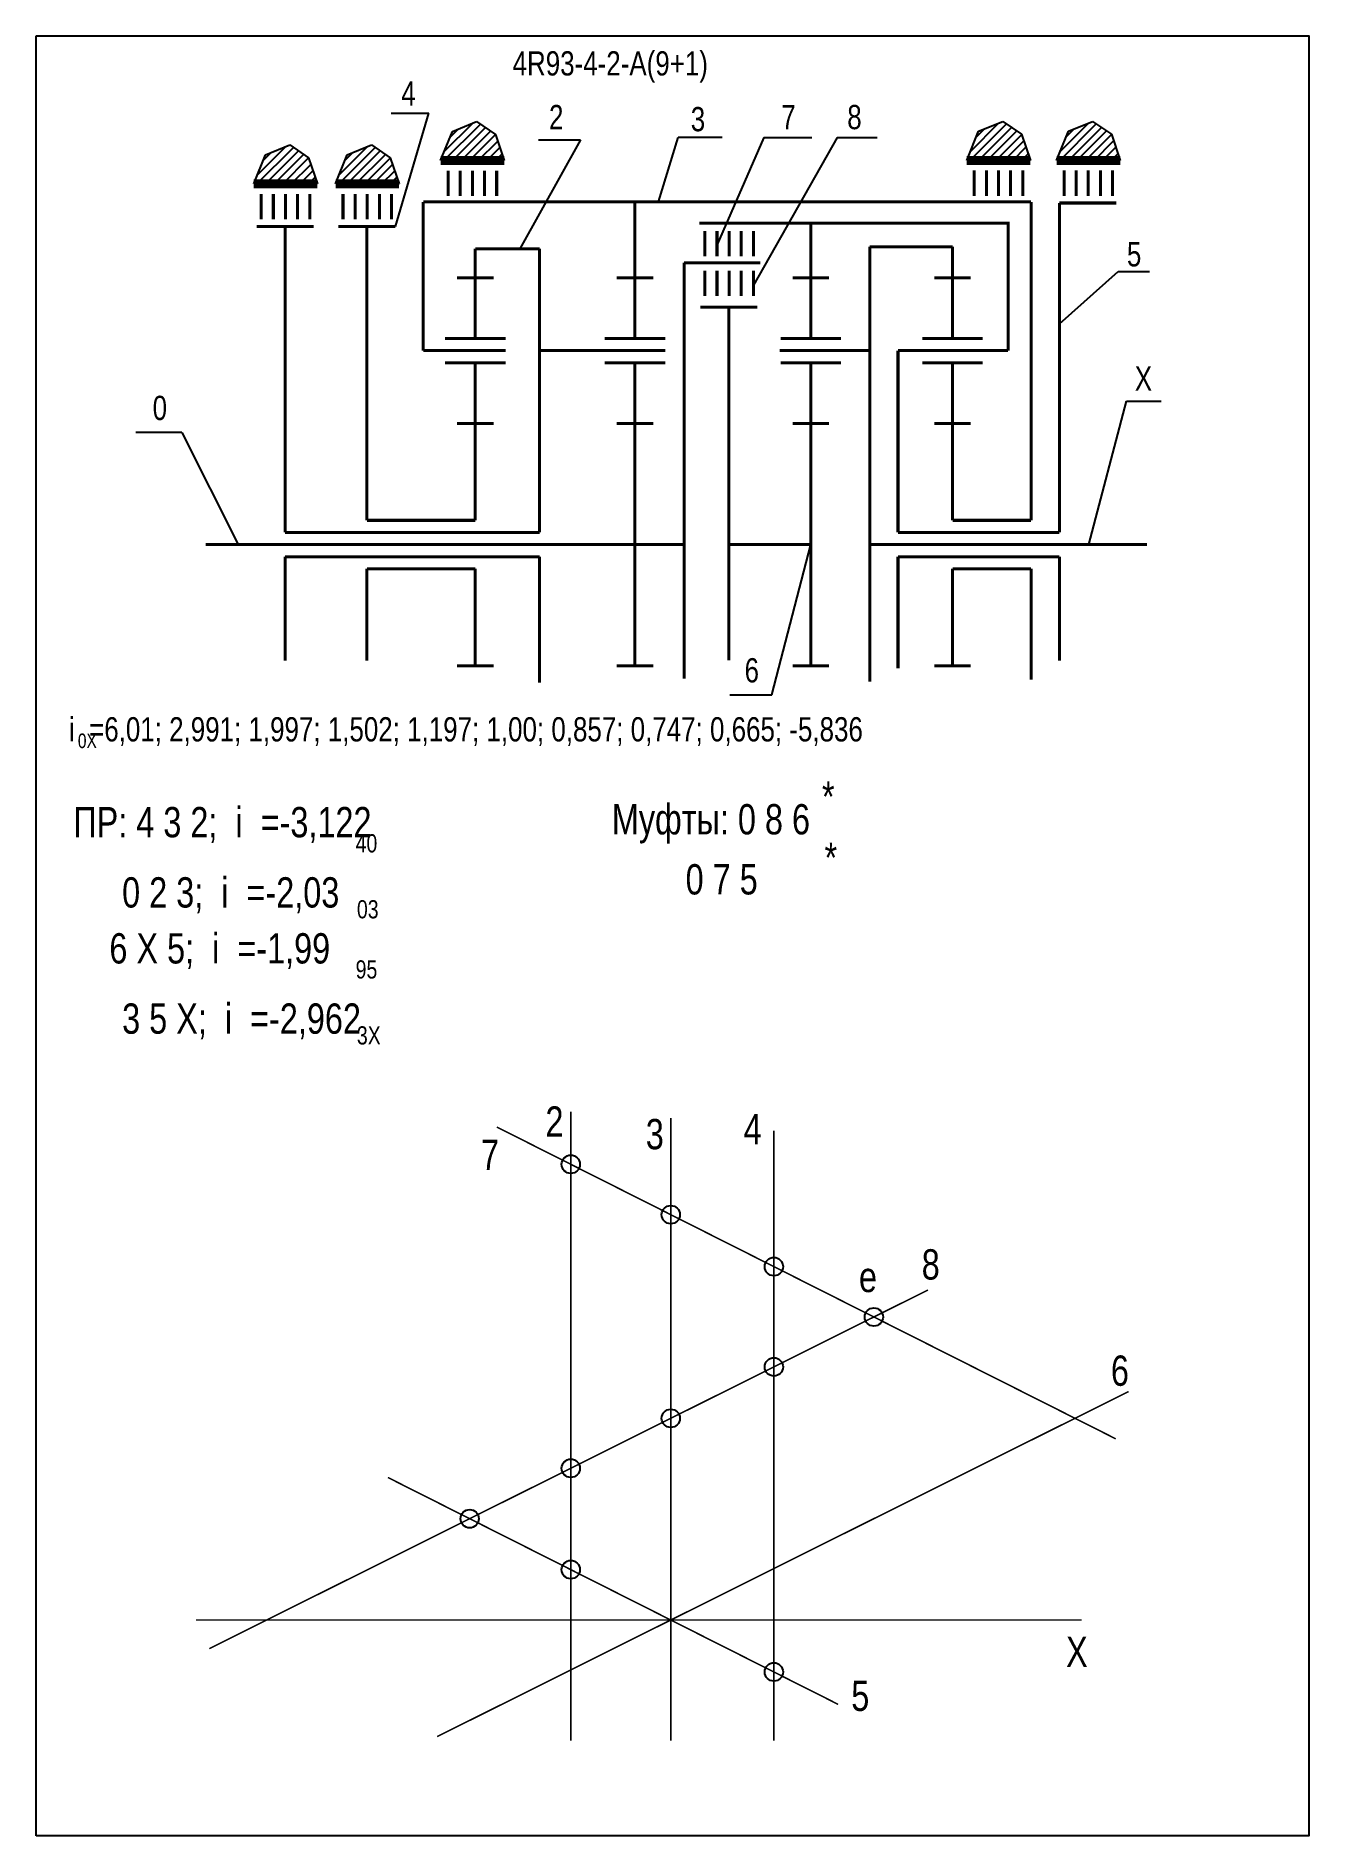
# Model space of a CAD drawing. Extents: x -352 to -142, y 153 to 450.
import ezdxf

# ---------------------------------------------------------------- set-up
doc = ezdxf.new("R2010")
doc.units = 0
doc.header["$LTSCALE"] = 15
doc.layers.get('DEFPOINTS').update_dxf_attribs({"linetype": 'CONTINUOUS'})
doc.layers.add('DIM', color=92, linetype='CONTINUOUS')
doc.layers.add('MAIN', color=5, linetype='CONTINUOUS')
doc.styles.add('AMK', font='amk.shx', dxfattribs={"width": 0.8})

msp = doc.modelspace()

# ---------------------------------------------------------------- hatches: boundary and pattern name
at = {"layer": 'DIM'}
h = msp.add_hatch(dxfattribs=at)
h.set_pattern_fill('_USER', color=0, angle=45, style=0, pattern_type=0)
h.set_pattern_definition([(45, (-33.4371, 3.6142), (-0.7071068, 0.7071068), [])])
h.paths.add_polyline_path([(-283.73, 434.13), (-285.68, 429.31), (-275.18, 429.31), (-276.63, 433.63), (-279.74, 435.75)])
h = msp.add_hatch(dxfattribs=at)
h.set_pattern_fill('_USER', color=0, angle=45, style=0, pattern_type=0)
h.set_pattern_definition([(45, (53.3526, 3.6306), (-0.7071068, 0.7071068), [])])
h.paths.add_polyline_path([(-196.94, 434.15), (-198.89, 429.33), (-188.39, 429.33), (-189.84, 433.65), (-192.96, 435.77)])
h = msp.add_hatch(dxfattribs=at)
h.set_pattern_fill('_USER', color=0, angle=45, style=0, pattern_type=0)
h.set_pattern_definition([(45, (68.1633, 3.6306), (-0.7071068, 0.7071068), [])])
h.paths.add_polyline_path([(-182.13, 434.15), (-184.08, 429.33), (-173.58, 429.33), (-175.03, 433.65), (-178.14, 435.77)])
h = msp.add_hatch(dxfattribs=at)
h.set_pattern_fill('_USER', color=0, angle=45, style=0, pattern_type=0)
h.set_pattern_definition([(45, (-64.2739, -0.2431), (-0.7071068, 0.7071068), [])])
h.paths.add_polyline_path([(-314.57, 430.28), (-316.51, 425.46), (-306.02, 425.46), (-307.47, 429.78), (-310.58, 431.89)])
h = msp.add_hatch(dxfattribs=at)
h.set_pattern_fill('_USER', color=0, angle=45, style=0, pattern_type=0)
h.set_pattern_definition([(45, (-50.7848, -0.2431), (-0.7071068, 0.7071068), [])])
h.paths.add_polyline_path([(-301.08, 430.28), (-303.02, 425.46), (-292.53, 425.46), (-293.98, 429.78), (-297.09, 431.89)])

# ---------------------------------------------------------------- linework, layer by layer
at = {"layer": 'DEFPOINTS', "const_width": 0.25}
for points in [[(-264.21, 168.62), (-264.21, 272.4)], [(-247.71, 168.62), (-247.71, 271.34)], [(-174.31, 218.4), (-276.42, 269.85)], [(-230.71, 168.62), (-230.71, 269.22)], [(-323.84, 183.78), (-205.29, 242.96)], [(-286.26, 169.26), (-172.18, 226.21)], [(-220.11, 174.59), (-294.38, 212.02)], [(-326.03, 188.5), (-179.92, 188.5)]]:
    msp.add_lwpolyline(points, dxfattribs=at)
at = {"layer": 'DEFPOINTS'}
for centre in [(-264.21, 263.7), (-247.71, 255.39), (-230.71, 246.82), (-214.21, 238.5), (-230.71, 230.27), (-247.71, 221.78), (-264.21, 213.54), (-280.89, 205.22), (-264.21, 196.82), (-230.71, 179.94)]:
    msp.add_circle(centre, 1.51, dxfattribs=at)
at = {"layer": 'DIM', "color": 0}
for p, q in [((-293.85, 437.15), (-287.63, 437.15)), ((-293.15, 418.44), (-287.63, 437.15)), ((-285.68, 429.31), (-283.73, 434.13)), ((-283.73, 434.13), (-279.74, 435.75)), ((-279.74, 435.75), (-276.63, 433.63)), ((-276.63, 433.63), (-275.18, 429.31)), ((-198.89, 429.33), (-196.94, 434.15)), ((-196.94, 434.15), (-192.96, 435.77)), ((-192.96, 435.77), (-189.84, 433.65)), ((-189.84, 433.65), (-188.39, 429.33)), ((-184.08, 429.33), (-182.13, 434.15)), ((-182.13, 434.15), (-178.14, 435.77)), ((-178.14, 435.77), (-175.03, 433.65)), ((-175.03, 433.65), (-173.58, 429.33)), ((-314.57, 430.28), (-310.58, 431.89)), ((-310.58, 431.89), (-307.47, 429.78)), ((-301.08, 430.28), (-297.09, 431.89)), ((-297.09, 431.89), (-293.98, 429.78)), ((-262.62, 432.76), (-272.6, 414.77)), ((-269.53, 432.76), (-262.62, 432.76)), ((-249.75, 422.5), (-246.49, 433.11)), ((-239.23, 433.11), (-246.49, 433.11)), ((-232.38, 433.11), (-240.09, 415.44)), ((-220.25, 433.11), (-234.09, 408.74)), ((-232.38, 433.11), (-224.43, 433.11)), ((-220.25, 433.11), (-213.68, 433.11)), ((-316.51, 425.46), (-314.57, 430.28)), ((-307.47, 429.78), (-306.02, 425.46)), ((-303.02, 425.46), (-301.08, 430.28)), ((-293.98, 429.78), (-292.53, 425.46)), ((-183.61, 402.38), (-173.93, 411.01)), ((-173.93, 411.01), (-168.75, 411.01)), ((-178.77, 365.95), (-172.55, 389.61)), ((-172.55, 389.61), (-166.82, 389.61)), ((-328.37, 384.43), (-335.97, 384.43)), ((-328.37, 384.43), (-319.1, 365.95)), ((-231.05, 341.14), (-224.61, 365.95)), ((-237.96, 341.14), (-231.05, 341.14))]:
    msp.add_line(p, q, dxfattribs=at)
at = {"layer": 'DIM', "color": 0, "const_width": 0.5}
for points in [[(-288.54, 422.5), (-188.27, 422.5)], [(-288.54, 397.95), (-288.54, 422.5)], [(-188.27, 422.5), (-188.27, 369.95)], [(-183.61, 374.89), (-183.61, 422.31)], [(-224.61, 418.96), (-243, 418.96)], [(-224.61, 418.96), (-192.08, 418.96), (-192.08, 397.95)], [(-311.34, 367.95), (-311.34, 418.44)], [(-297.85, 369.95), (-297.85, 418.44)], [(-279.96, 414.77), (-269.35, 414.77)], [(-269.35, 414.77), (-269.35, 367.95)], [(-214.9, 415.08), (-201.24, 415.08)], [(-214.9, 397.95), (-214.9, 415.08)], [(-245.52, 412.44), (-245.52, 343.82)], [(-245.52, 412.44), (-232.93, 412.44)], [(-238.15, 365.95), (-238.15, 405.11)], [(-219.61, 397.95), (-214.9, 397.95), (-214.9, 397.95), (-214.9, 343.32)], [(-210.23, 397.95), (-210.23, 367.95)], [(-183.61, 367.95), (-183.61, 374.89)], [(-201.24, 369.95), (-188.27, 369.95)], [(-324.42, 365.95), (-245.52, 365.95)], [(-311.34, 367.95), (-269.35, 367.95)], [(-238.15, 365.95), (-224.61, 365.95)], [(-238.15, 346.84), (-238.15, 365.95)], [(-214.9, 365.95), (-169.15, 365.95)], [(-214.9, 365.95), (-210.29, 365.95)], [(-210.23, 367.95), (-183.61, 367.95)], [(-311.34, 363.95), (-269.35, 363.95)], [(-311.34, 346.82), (-311.34, 363.95)], [(-269.35, 363.95), (-269.35, 343.15)], [(-210.23, 363.95), (-183.61, 363.95)], [(-210.23, 363.95), (-210.23, 345.54)], [(-183.61, 346.82), (-183.61, 363.95)], [(-297.85, 346.82), (-297.85, 361.95)], [(-201.24, 361.95), (-188.27, 361.95)], [(-188.27, 361.95), (-188.27, 343.64)]]:
    msp.add_lwpolyline(points, dxfattribs=at)
at = {"layer": 'DIM', "color": 0}
for points in [[(-297.85, 369.95, 0.5, 0.5, 0), (-279.96, 369.95, 0.5, 0.5, 0)], [(-297.85, 361.95, 0.5, 0.5, 0), (-279.96, 361.95, 0.5, 0.5, 0)]]:
    msp.add_lwpolyline(points, format="xyseb", dxfattribs=at)
at = {"layer": 'MAIN'}
for points in [[(-352.43, 152.87), (-352.43, 449.87)], [(-352.43, 449.87), (-142.43, 449.87), (-142.43, 152.87), (-352.43, 152.87)]]:
    msp.add_lwpolyline(points, dxfattribs=at)
at = {"layer": 'MAIN', "color": 0}
for points, const_width in [([(-285.68, 429.31), (-275.18, 429.31)], 1.5), ([(-276.44, 427.66), (-276.44, 423.46)], 0.5), ([(-198.89, 429.33), (-188.39, 429.33)], 1.5), ([(-189.65, 427.68), (-189.65, 423.48)], 0.5), ([(-184.08, 429.33), (-173.58, 429.33)], 1.5), ([(-174.84, 427.68), (-174.84, 423.48)], 0.5), ([(-316.51, 425.46), (-306.02, 425.46)], 1.5), ([(-303.02, 425.46), (-292.53, 425.46)], 1.5), ([(-307.28, 423.81), (-307.28, 419.61)], 0.5), ([(-293.79, 423.81), (-293.79, 419.61)], 0.5), ([(-253.62, 409.95), (-253.62, 422.5)], 0.5), ([(-183.61, 422.31), (-174.2, 422.31)], 0.5), ([(-224.61, 409.95), (-224.61, 418.96)], 0.5), ([(-316.05, 418.44), (-306.64, 418.44)], 0.5), ([(-302.56, 418.44), (-293.15, 418.44)], 0.5), ([(-234.09, 417.69), (-234.09, 413.49)], 0.5), ([(-279.96, 409.95), (-279.96, 414.77)], 0.5), ([(-201.24, 399.95), (-201.24, 415.08)], 0.5), ([(-279.96, 409.95), (-282.96, 409.95)], 0.5), ([(-279.96, 399.95), (-279.96, 409.95)], 0.5), ([(-279.96, 409.95), (-276.96, 409.95)], 0.5), ([(-253.62, 409.95), (-256.62, 409.95)], 0.5), ([(-253.62, 399.95), (-253.62, 409.95)], 0.5), ([(-253.62, 409.95), (-250.62, 409.95)], 0.5), ([(-234.09, 411.15), (-234.09, 406.95)], 0.5), ([(-224.61, 409.95), (-227.61, 409.95)], 0.5), ([(-224.61, 399.95), (-224.61, 409.95)], 0.5), ([(-224.61, 409.95), (-221.61, 409.95)], 0.5), ([(-201.24, 409.95), (-204.24, 409.95)], 0.5), ([(-201.24, 409.95), (-198.24, 409.95)], 0.5), ([(-242.85, 405.11), (-233.44, 405.11)], 0.5), ([(-274.96, 397.95), (-288.54, 397.95)], 0.5), ([(-248.62, 397.95), (-269.35, 397.95)], 0.5), ([(-219.61, 397.95), (-229.74, 397.95)], 0.5), ([(-192.08, 397.95), (-210.23, 397.95)], 0.5), ([(-279.96, 395.95), (-284.96, 395.95)], 0.5), ([(-279.96, 385.95), (-279.96, 395.95), (-274.96, 395.95)], 0.5), ([(-253.62, 395.95), (-258.62, 395.95)], 0.5), ([(-253.62, 385.95), (-253.62, 395.95), (-248.62, 395.95)], 0.5), ([(-224.61, 395.95), (-229.61, 395.95)], 0.5), ([(-224.61, 385.95), (-224.61, 395.95), (-219.61, 395.95)], 0.5), ([(-201.24, 395.95), (-206.24, 395.95)], 0.5), ([(-201.24, 385.95), (-201.24, 395.95), (-196.24, 395.95)], 0.5), ([(-279.96, 385.95), (-282.96, 385.95)], 0.5), ([(-279.96, 369.95), (-279.96, 385.95)], 0.5), ([(-279.96, 385.95), (-276.96, 385.95)], 0.5), ([(-253.62, 385.95), (-256.62, 385.95)], 0.5), ([(-253.62, 365.95), (-253.62, 385.95)], 0.5), ([(-253.62, 385.95), (-250.62, 385.95)], 0.5), ([(-224.61, 385.95), (-227.61, 385.95)], 0.5), ([(-224.61, 365.95), (-224.61, 385.95)], 0.5), ([(-224.61, 385.95), (-221.61, 385.95)], 0.5), ([(-201.24, 385.95), (-204.24, 385.95)], 0.5), ([(-201.24, 369.95), (-201.24, 385.95)], 0.5), ([(-201.24, 385.95), (-198.24, 385.95)], 0.5), ([(-253.62, 365.95), (-253.62, 345.95)], 0.5), ([(-224.61, 365.95), (-224.61, 345.95)], 0.5), ([(-279.96, 361.95), (-279.96, 345.95)], 0.5), ([(-201.24, 361.95), (-201.24, 345.95)], 0.5), ([(-279.96, 345.95), (-282.96, 345.95)], 0.5), ([(-279.96, 345.95), (-276.96, 345.95)], 0.5), ([(-253.62, 345.95), (-256.62, 345.95)], 0.5), ([(-253.62, 345.95), (-250.62, 345.95)], 0.5), ([(-224.61, 345.95), (-227.61, 345.95)], 0.5), ([(-224.61, 345.95), (-221.61, 345.95)], 0.5), ([(-201.24, 345.95), (-204.24, 345.95)], 0.5), ([(-201.24, 345.95), (-198.24, 345.95)], 0.5)]:
    msp.add_lwpolyline(points, dxfattribs=dict(at, const_width=const_width))
for points in [[(-284.44, 427.66, 0.5, 0.5, 0), (-284.44, 423.46, 0.5, 0.5, 0)], [(-282.44, 427.66, 0.5, 0.5, 0), (-282.44, 423.46, 0.5, 0.5, 0)], [(-280.44, 427.66, 0.5, 0.5, 0), (-280.44, 423.46, 0.5, 0.5, 0)], [(-278.44, 427.66, 0.5, 0.5, 0), (-278.44, 423.46, 0.5, 0.5, 0)], [(-197.65, 427.68, 0.5, 0.5, 0), (-197.65, 423.48, 0.5, 0.5, 0)], [(-195.65, 427.68, 0.5, 0.5, 0), (-195.65, 423.48, 0.5, 0.5, 0)], [(-193.65, 427.68, 0.5, 0.5, 0), (-193.65, 423.48, 0.5, 0.5, 0)], [(-191.65, 427.68, 0.5, 0.5, 0), (-191.65, 423.48, 0.5, 0.5, 0)], [(-182.84, 427.68, 0.5, 0.5, 0), (-182.84, 423.48, 0.5, 0.5, 0)], [(-180.84, 427.68, 0.5, 0.5, 0), (-180.84, 423.48, 0.5, 0.5, 0)], [(-178.84, 427.68, 0.5, 0.5, 0), (-178.84, 423.48, 0.5, 0.5, 0)], [(-176.84, 427.68, 0.5, 0.5, 0), (-176.84, 423.48, 0.5, 0.5, 0)], [(-315.28, 423.81, 0.5, 0.5, 0), (-315.28, 419.61, 0.5, 0.5, 0)], [(-313.28, 423.81, 0.5, 0.5, 0), (-313.28, 419.61, 0.5, 0.5, 0)], [(-311.28, 423.81, 0.5, 0.5, 0), (-311.28, 419.61, 0.5, 0.5, 0)], [(-309.28, 423.81, 0.5, 0.5, 0), (-309.28, 419.61, 0.5, 0.5, 0)], [(-301.79, 423.81, 0.5, 0.5, 0), (-301.79, 419.61, 0.5, 0.5, 0)], [(-299.79, 423.81, 0.5, 0.5, 0), (-299.79, 419.61, 0.5, 0.5, 0)], [(-297.79, 423.81, 0.5, 0.5, 0), (-297.79, 419.61, 0.5, 0.5, 0)], [(-295.79, 423.81, 0.5, 0.5, 0), (-295.79, 419.61, 0.5, 0.5, 0)], [(-242.09, 417.69, 0.5, 0.5, 0), (-242.09, 413.49, 0.5, 0.5, 0)], [(-240.09, 417.69, 0.5, 0.5, 0), (-240.09, 413.49, 0.5, 0.5, 0)], [(-238.09, 417.69, 0.5, 0.5, 0), (-238.09, 413.49, 0.5, 0.5, 0)], [(-236.09, 417.69, 0.5, 0.5, 0), (-236.09, 413.49, 0.5, 0.5, 0)], [(-242.09, 411.15, 0.5, 0.5, 0), (-242.09, 406.95, 0.5, 0.5, 0)], [(-240.09, 411.15, 0.5, 0.5, 0), (-240.09, 406.95, 0.5, 0.5, 0)], [(-238.09, 411.15, 0.5, 0.5, 0), (-238.09, 406.95, 0.5, 0.5, 0)], [(-236.09, 411.15, 0.5, 0.5, 0), (-236.09, 406.95, 0.5, 0.5, 0)], [(-274.96, 399.95, 0.5, 0.5, 0), (-284.96, 399.95, 0.5, 0.5, 0)], [(-248.62, 399.95, 0.5, 0.5, 0), (-258.62, 399.95, 0.5, 0.5, 0)], [(-219.61, 399.95, 0.5, 0.5, 0), (-229.61, 399.95, 0.5, 0.5, 0)], [(-196.24, 399.95, 0.5, 0.5, 0), (-206.24, 399.95, 0.5, 0.5, 0)]]:
    msp.add_lwpolyline(points, format="xyseb", dxfattribs=at)

# ---------------------------------------------------------------- texts
at = {"layer": 'DIM', "color": 0, "style": 'AMK', "width": 0.8}
for s, height, p in [('4R93-4-2-A(9+1)', 4, (-273.81, 443.35)), ('4', 4, (-292.18, 438.39)), ('2', 4, (-267.8, 434.49)), ('3', 4, (-244.42, 434.15)), ('7', 4, (-229.49, 434.49)), ('8', 4, (-218.6, 434.49)), ('5', 4, (-172.47, 411.85)), ('X', 4, (-171.17, 391.34)), ('0', 4, (-333.19, 386.5)), ('6', 4, (-235.54, 343.21)), ('i  =6,01; 2,991; 1,997; 1,502; 1,197; 1,00; 0,857; 0,747; 0,665; -5,836', 4, (-347, 333.47)), ('0X', 2.4, (-345.53, 332.37)), ('*', 5, (-222.78, 321.86)), (' ПР: 4 3 2;  i  =-3,122', 5, (-347.76, 317.65)), ('Муфты: 0 8 6', 5, (-257.44, 318.13)), ('40', 3, (-299.7, 315.16)), ('*', 5, (-222.35, 311.79)), ('       0 7 5', 5, (-255.67, 308.22)), ('    0 2 3;  i  =-2,03', 5, (-344.17, 306.06)), ('03', 3, (-299.49, 304.28)), ('     6 X 5;  i  =-1,99', 5, (-347.76, 296.83)), ('95', 3, (-299.7, 294.35)), ('    3 5 X;  i  =-2,962', 5, (-344.17, 285.24)), ('3X', 3, (-299.49, 283.47)), ('2', 5, (-268.39, 268.25)), ('3', 5, (-251.84, 266.18)), ('4', 5, (-235.7, 267.01)), ('7', 5, (-279.02, 262.77)), ('8', 5, (-206.32, 244.68)), ('e', 5, (-216.67, 242.61)), ('6', 5, (-175.11, 227.15)), ('X', 5, (-182.51, 180.75)), ('5', 5, (-217.94, 173.5))]:
    msp.add_text(s, height=height, dxfattribs=at).set_placement(p)

doc.saveas('drawing.dxf')
